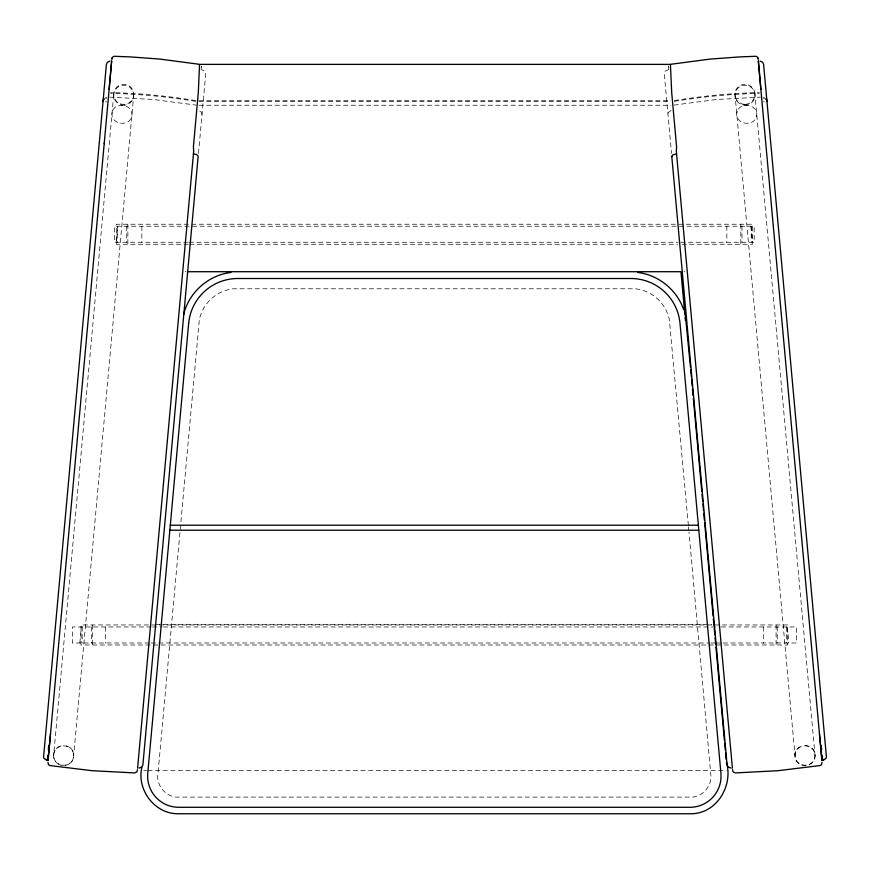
<?xml version="1.0" encoding="UTF-8"?>
<svg xmlns="http://www.w3.org/2000/svg" width="870" height="870" viewBox="0 0 870 870"><rect width="100%" height="100%" fill="white"/><g stroke="black" fill="none" stroke-linecap="round" stroke-linejoin="round"><path stroke-width="0.65" stroke-dasharray="4.35 3.26" d="M202.025 114.481L201.448 112.186L198.795 110.468M668.66 67.001L668.693 66.348L668.845 68.969M133.632 96.146L133.762 93.514A10.038 10.038 0 0 0 123.812 84.314A10.038 10.038 0 0 0 113.742 93.405A10.038 10.038 0 0 0 121.92 104.226L124.573 104.356A10.038 10.038 0 0 0 133.621 96.135L73.678 755.541C74.168 768.406 53.157 768.406 53.646 755.541L113.916 92.524M79.833 642.995L81.334 626.965M116.265 242.262L117.765 226.233M201.155 68.969L201.307 66.348L201.329 67.044M198.48 153.479L205.722 73.809L204.885 71.177L201.111 69.491M53.646 755.541C53.157 742.665 74.168 742.665 73.678 755.541M794.995 755.541C794.517 742.665 815.527 742.665 815.038 755.541C815.527 768.406 794.517 768.406 794.995 755.541L734.922 93.514A10.038 10.038 0 0 1 744.818 84.281A10.038 10.038 0 0 1 754.877 93.362A10.038 10.038 0 0 1 746.71 104.182M671.205 110.468L668.551 112.186L667.975 114.481M105.498 97.734L106.64 97.44M105.422 98.506L106.564 98.212M109.685 97.146L153.305 99.474L196.011 105.096M105.487 101.92L106.608 101.714M673.989 105.096L716.695 99.474L760.315 97.146M668.889 69.491L665.115 71.177L664.278 73.809L671.52 153.479M744.111 104.356L746.721 104.226M199.121 100.724L670.879 100.724M199.056 101.485L670.705 101.616M198.98 105.237L671.02 105.237M188.029 242.262L114.514 242.262L114.514 226.233L754.17 226.233L754.17 242.262L679.307 242.262M189.181 242.262L678.143 242.262M188.333 244.263L116.297 244.263L116.297 224.232L752.387 224.232L752.387 244.263L678.991 244.263M189.693 244.263L677.632 244.263M185.234 271.712L185.973 271.712M684.027 271.712L684.766 271.712M155.676 624.301L711.649 624.301M151.195 626.965L72.34 626.965L72.34 642.995L150.031 642.995M152.554 626.965L162.059 626.965M163.419 626.965L720.208 626.965M721.361 626.965L796.344 626.965L796.344 642.995L722.72 642.995M151.195 642.995L709.344 642.995M710.703 642.995L716.13 642.995M717.293 642.995L721.567 642.995M143.746 770.57L146.454 770.57M147.813 770.57L726.298 770.57M763.392 101.714L764.512 101.92M763.36 97.44L764.502 97.734M763.436 98.212L764.578 98.506M754.758 92.524L815.038 755.541M750.919 226.233L752.419 242.262M787.339 626.965L788.851 642.995M688.377 525.513L669.324 319.486A39.335 39.335 0 0 0 635.731 288.796L232.953 288.796A39.335 39.335 0 0 0 199.36 319.486L157.655 777.149A21.152 21.152 0 0 0 175.86 797.094L692.824 797.094A21.152 21.152 0 0 0 711.029 777.149L688.996 532.266M688.496 526.861L688.866 530.917M786.502 626.965L786.502 642.995M777.247 626.965L777.247 642.995M776.094 624.964L776.094 644.996M763.305 626.965L763.305 642.995M751.234 226.233L751.234 242.262M741.979 226.233L741.979 242.262M740.816 224.232L740.816 244.263M726.841 226.233L726.841 242.262M141.843 226.233L141.843 242.262M127.868 224.232L127.868 244.263M126.705 226.233L126.705 242.262M117.45 226.233L117.45 242.262M105.379 626.965L105.379 642.995M92.59 624.964L92.59 644.996M91.437 626.965L91.437 642.995M82.182 626.965L82.182 642.995M66.261 745.862A10.016 10.016 0 0 1 71.34 761.979A10.016 10.016 0 0 1 54.582 759.771A10.016 10.016 0 0 1 63.662 745.525M805.022 745.525A10.016 10.016 0 0 1 814.102 759.771A10.016 10.016 0 0 1 797.344 761.979A10.016 10.016 0 0 1 802.423 745.862M744.057 104.324A10.038 10.038 0 0 1 735.009 96.102M674.217 100.572A740.457 740.457 0 0 1 713.4 95.363L719.207 94.819A739.772 739.772 0 0 1 758.651 92.546A2.469 2.469 0 0 1 759.303 92.579M674.293 101.344A740.457 740.457 0 0 1 713.465 96.135L719.272 95.58A739.772 739.772 0 0 1 758.716 93.318A2.469 2.469 0 0 1 759.369 93.34M195.783 100.572A740.457 740.457 0 0 0 156.6 95.363L150.793 94.819A739.772 739.772 0 0 0 111.349 92.546A2.469 2.469 0 0 0 110.697 92.579M195.707 101.344A740.457 740.457 0 0 0 156.535 96.135L150.727 95.58A739.772 739.772 0 0 0 111.284 93.318A2.469 2.469 0 0 0 110.631 93.34M112.099 112.556C109.914 124.345 129.673 127.651 131.827 116.014C134.013 104.226 114.253 100.931 112.099 112.556M737.314 111.284C732.91 122.855 752.267 128.325 756.128 117.298C760.543 105.716 741.186 100.246 737.314 111.284M746.797 105.031L744.176 105.161A10.016 9.983 -5.2 0 1 736.281 90.284A10.016 9.983 -5.2 0 1 753.159 89.436A10.016 9.983 -5.2 0 1 746.797 105.031M787.654 624.964L81.03 624.964L81.03 644.996L787.654 644.996L787.654 624.964M124.508 105.161L121.887 105.031A10.016 9.983 5.2 0 1 115.525 89.436A10.016 9.983 5.2 0 1 132.403 90.284A10.016 9.983 5.2 0 1 124.508 105.161"/><path stroke-width="1.3" d="M732.409 768.156L676.327 151.25L676.588 146.758L671.705 92.622L670.411 64.38L199.556 64.38L198.295 92.622L193.412 146.758L193.673 151.25L137.59 768.156M671.803 156.665L672.727 154.925L676.566 153.859M47.382 760.097L47.361 760.26A6.96 6.96 0 0 0 48.1 760.38L111.719 60.998M47.48 758.955L47.817 755.258M48.318 749.733L48.709 745.438M111.577 61.03L109.098 89.392M47.97 762.207L48.481 764.708L50.166 765.589L92.274 770.722L134.654 772.919L136.916 771.864L137.449 769.689M111.86 59.367L112.393 57.289L114.003 56.267L130.446 56.909L159.895 59.084L199.078 64.271M112.078 57.909L111.936 58.551M141.799 767.547C136.623 790.134 155.077 814.309 178.557 813.754L690.127 813.754C716.206 814.385 733.519 786.045 726.396 762.142M193.434 153.859L196.62 154.545L198.164 156.23L142.908 764.752L141.93 766.894L139.004 768.112M103.095 100.768L103.323 99.735A3.143 3.143 0 0 1 104.074 98.593M103.019 101.54L103.258 100.496A3.143 3.143 0 0 1 103.998 99.365M183.581 314.875C188.54 292.679 208.365 275.072 230.931 272.462M822.618 760.097L822.639 760.26A6.96 6.96 0 0 1 821.9 760.38L822.009 760.369A7.928 7.928 0 0 0 823.596 759.988L825.913 758.401A3.099 3.099 0 0 0 826.446 757.172L763.599 64.369L762.62 62.227L760.054 61.074M109.946 61.074L107.38 62.227L106.401 64.402L43.554 757.172A3.099 3.099 0 0 0 44.087 758.401L46.404 759.988A7.928 7.928 0 0 0 47.991 760.369L48.1 760.38A7.558 7.558 0 0 1 46.414 759.978M670.922 64.271L710.105 59.084L739.554 56.909L755.997 56.267L757.607 57.289L758.14 59.367M822.009 760.369L819.486 733.856M760.902 89.392L758.422 61.03M698.73 530.211L169.878 530.211M187.735 271.712L680.949 271.712L684.886 314.994M170.346 525.219L698.338 525.219M50.514 733.856L47.991 760.369M637.754 272.462C658.383 274.898 676.773 289.721 683.548 309.361M730.996 768.112L728.07 766.894L727.092 764.752L671.76 156.187M757.922 57.909L758.064 58.551M766.905 100.768L766.677 99.735A3.143 3.143 0 0 0 765.926 98.593M766.981 101.54L766.742 100.496A3.143 3.143 0 0 0 766.002 99.365M685.419 315.984L690.486 367.216M821.291 745.438L821.682 749.733M822.183 755.258L822.52 758.955M758.281 60.998L821.867 760.391A7.558 7.558 0 0 0 823.586 759.978M822.03 762.207L821.519 764.708L819.834 765.589L777.726 770.722L735.346 772.919L733.084 771.864L732.551 769.689M690.736 369.924L691.356 376.688M691.596 379.385L692.215 386.149M692.455 388.857L693.075 395.622M693.314 398.319L701.807 491.648M702.046 494.345L702.666 501.109M702.906 503.817L703.525 510.581M703.765 513.289L704.385 520.042M704.635 522.75L713.117 616.069M713.356 618.777L713.976 625.541M714.216 628.249L714.836 635.013M715.086 637.71L715.695 644.474M715.945 647.182L724.427 740.5M724.666 743.208L725.286 749.973M725.536 752.67L726.145 759.434M685.125 317.637L685.375 320.399M104.28 142.778L104.28 143.724M188.659 323.368L147.759 773.321A31.146 31.146 0 0 0 178.785 807.295L689.899 807.295A31.146 31.146 0 0 0 720.925 773.321L680.014 323.368A49.329 49.329 0 0 0 630.891 278.509L237.793 278.509A49.329 49.329 0 0 0 188.67 323.368"/></g></svg>
